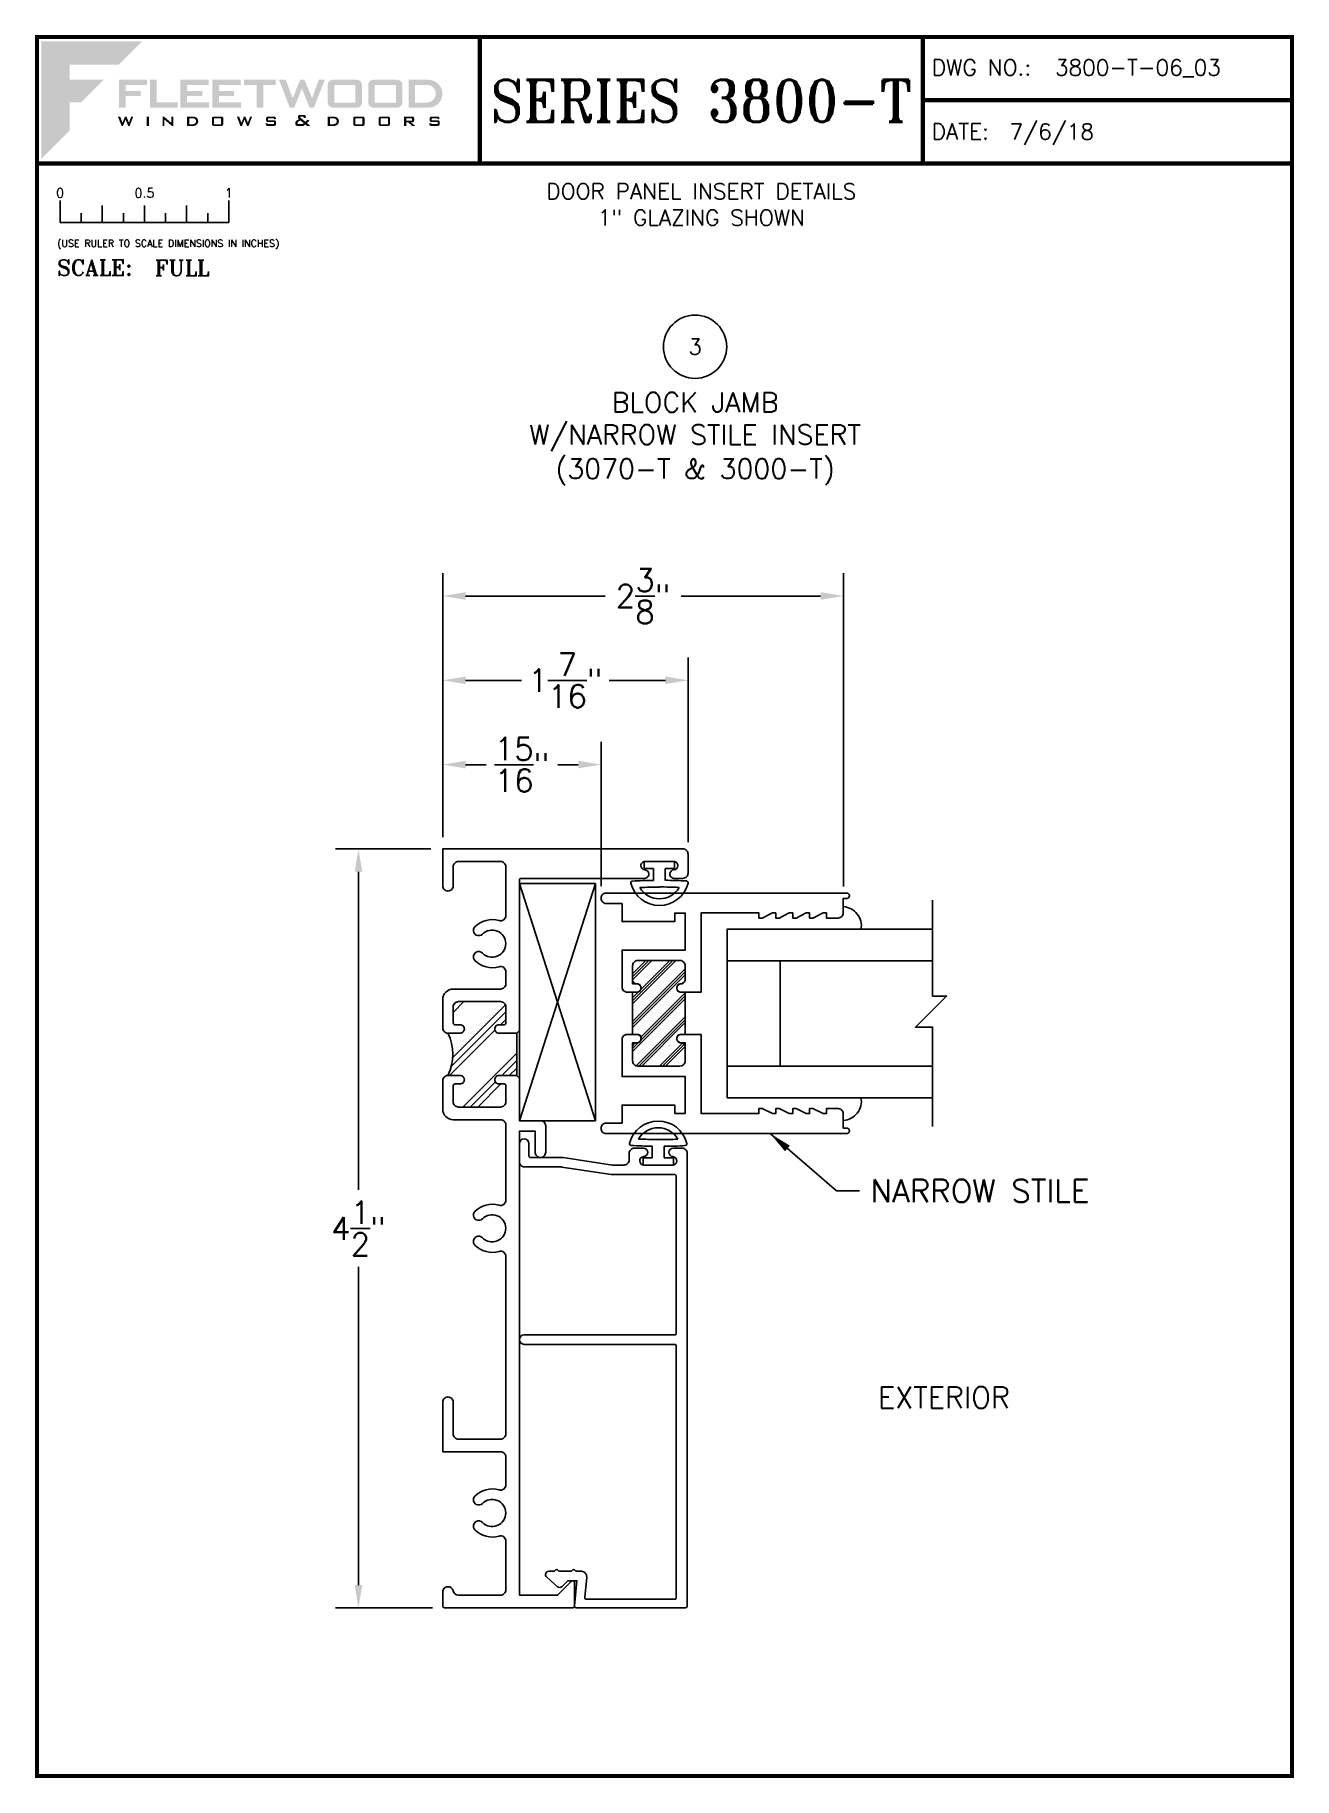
# Paper-space layout 'DETAIL 3' of a CAD drawing. Extents: x 0.3 to 7.8, y 0.1 to 10.4.
# The model-space entities are those that its viewports show. They can reach past a viewport. Long polylines and large blocks are cut down to what shows.
import ezdxf
from ezdxf.enums import TextEntityAlignment as Align

# ---------------------------------------------------------------- set-up
doc = ezdxf.new("R2010")
doc.units = 0
doc.header["$MEASUREMENT"] = 0
doc.layers.get('0').update_dxf_attribs({"linetype": 'CONTINUOUS'})
doc.layers.get('Defpoints').update_dxf_attribs({"linetype": 'CONTINUOUS'})
for name, color, linetype in [('DIM', 7, 'CONTINUOUS'), ('FRAME', 1, 'CONTINUOUS'), ('GEOMETRY', 1, 'CONTINUOUS'), ('GLASS', 7, 'CONTINUOUS'), ('MISC.', 7, 'CONTINUOUS'), ('TEXT', 7, 'CONTINUOUS'), ('VENT', 5, 'CONTINUOUS')]:
    doc.layers.add(name, color=color, linetype=linetype)
doc.layers.add('VP', color=40, linetype='CONTINUOUS', plot=False)
doc.layers.get('VP').off()
doc.styles.add('ROMANS', font='romans')
doc.styles.add('ROMANT', font='romant')
doc.styles.add('SIMPLEX-094', font='simplex.shx', dxfattribs={"height": 0.094})
doc.styles.get("Standard").update_dxf_attribs({"font": 'simplex.shx'})
doc.dimstyles.new('FULL SCALE', dxfattribs={"dimscale": 0.75, "dimtxt": 0.18, "dimasz": 0.18, "dimexe": 0.18, "dimexo": 0.09375, "dimgap": 0.09375, "dimtad": 0, "dimtih": 1, "dimtoh": 1, "dimdec": 4, "dimzin": 0, "dimdsep": 46, "dimlunit": 4, "dimtxsty": 'Standard', "dimcen": 0.09, "dimadec": 0, "dimazin": 0, "dimtfac": 1, "dimtdec": 4, "dimtofl": 0, "dimtmove": 0, "dimatfit": 3, "dimfxl": 0, "dimtolj": 1, "dimtzin": 0, "dimarcsym": 0})

# ---------------------------------------------------------------- blocks, each defined once
blk = doc.blocks.new('sectball')
blk.add_circle((0, 0), 0.125)
blk.add_attdef('NO', text='', height=0.062).set_placement((0, 0), align=Align.MIDDLE_CENTER)
for tag, p in [('LINE1', (0, -0.2588)), ('LINE2', (0, -0.3864)), ('LINE3', (0, -0.5214))]:
    blk.add_attdef(tag, text='', height=0.078).set_placement(p, align=Align.CENTER)
blk = doc.blocks.new('*D53')
at = {"layer": 'Defpoints', "color": 0}
for p in [(5.092, 7.122), (2.718, 5.622), (5.092, 5.328)]:
    blk.add_point(p, dxfattribs=at)
at = {"layer": 'DIM', "color": 0, "lineweight": -2}
for p, q in [((2.718, 5.693), (2.718, 7.257)), ((5.092, 5.399), (5.092, 7.257)), ((2.853, 7.122), (3.68, 7.122)), ((4.957, 7.122), (4.13, 7.122))]:
    blk.add_line(p, q, dxfattribs=at)
at = {"layer": 'DIM', "color": 0}
for points in [[(2.853, 7.145), (2.853, 7.1), (2.718, 7.122)], [(4.957, 7.145), (4.957, 7.1), (5.092, 7.122)]]:
    blk.add_solid(points, dxfattribs=at)
at = {"layer": 'DIM', "color": 0, "insert": (3.905, 7.122), "char_height": 0.135, "attachment_point": 5}
blk.add_mtext('\\A1;2{\\H1.000000x;\\S3/8;}"', dxfattribs=at)
blk = doc.blocks.new('*D54')
at = {"layer": 'Defpoints', "color": 0}
for p in [(4.172, 6.622), (2.718, 5.622), (4.172, 5.591)]:
    blk.add_point(p, dxfattribs=at)
at = {"layer": 'DIM', "color": 0, "lineweight": -2}
for p, q in [((2.718, 5.693), (2.718, 6.757)), ((4.172, 5.662), (4.172, 6.757)), ((2.853, 6.622), (3.185, 6.622)), ((4.037, 6.622), (3.705, 6.622))]:
    blk.add_line(p, q, dxfattribs=at)
at = {"layer": 'DIM', "color": 0}
for points in [[(2.853, 6.645), (2.853, 6.6), (2.718, 6.622)], [(4.037, 6.645), (4.037, 6.6), (4.172, 6.622)]]:
    blk.add_solid(points, dxfattribs=at)
at = {"layer": 'DIM', "color": 0, "insert": (3.445, 6.622), "char_height": 0.135, "attachment_point": 5}
blk.add_mtext('\\A1;1{\\H1.000000x;\\S7/16;}"', dxfattribs=at)
blk = doc.blocks.new('*D88')
at = {"layer": 'Defpoints', "color": 0}
for p in [(3.656, 6.122), (2.718, 5.622), (3.656, 5.33)]:
    blk.add_point(p, dxfattribs=at)
at = {"layer": 'DIM', "color": 0, "lineweight": -2}
for p, q in [((2.718, 5.693), (2.718, 6.257)), ((3.656, 5.401), (3.656, 6.257)), ((2.853, 6.122), (2.975, 6.122)), ((3.521, 6.122), (3.399, 6.122))]:
    blk.add_line(p, q, dxfattribs=at)
at = {"layer": 'DIM', "color": 0}
for points in [[(2.853, 6.145), (2.853, 6.1), (2.718, 6.122)], [(3.521, 6.145), (3.521, 6.1), (3.656, 6.122)]]:
    blk.add_solid(points, dxfattribs=at)
at = {"layer": 'DIM', "color": 0, "insert": (3.187, 6.122), "char_height": 0.135, "attachment_point": 5}
blk.add_mtext('\\A1;{\\H1.000000x;\\S15/16;}"', dxfattribs=at)
blk = doc.blocks.new('*D89')
at = {"layer": 'Defpoints', "color": 0}
for p in [(2.718, 5.622), (2.218, 1.122), (2.728, 1.122)]:
    blk.add_point(p, dxfattribs=at)
at = {"layer": 'DIM', "color": 0, "lineweight": -2}
for p, q in [((2.648, 5.622), (2.083, 5.622)), ((2.218, 5.487), (2.218, 3.6)), ((2.218, 1.257), (2.218, 3.145)), ((2.658, 1.122), (2.083, 1.122))]:
    blk.add_line(p, q, dxfattribs=at)
at = {"layer": 'DIM', "color": 0}
for points in [[(2.196, 5.487), (2.241, 5.487), (2.218, 5.622)], [(2.196, 1.257), (2.241, 1.257), (2.218, 1.122)]]:
    blk.add_solid(points, dxfattribs=at)
at = {"layer": 'DIM', "color": 0, "insert": (2.218, 3.372), "char_height": 0.135, "attachment_point": 5}
blk.add_mtext('\\A1;4{\\H1.000000x;\\S1/2;}"', dxfattribs=at)
blk = doc.blocks.new('Fleetwood_Logo_6-10-15')
h = blk.add_hatch(color=154)
h.dxf.hatch_style = 1
h.paths.add_polyline_path([(0.2526, -0.0017), (0.0019, -0.0017), (0.0019, -0.2942), (0.0725, -0.2236), (0.0725, -0.1535), (0.1007, -0.1535), (0.1567, -0.0976), (0.0725, -0.0976), (0.0725, -0.0596), (0.1946, -0.0596)])
h = blk.add_hatch(color=251)
h.dxf.hatch_style = 1
h.paths.add_polyline_path([(0.2487, -0.1256), (0.2112, -0.1256), (0.2112, -0.1102), (0.2647, -0.1102), (0.2647, -0.0976), (0.1946, -0.0976), (0.1946, -0.1667), (0.2112, -0.1667), (0.2112, -0.1377), (0.2487, -0.1377)])
h = blk.add_hatch(color=251)
h.dxf.hatch_style = 1
h.paths.add_polyline_path([(0.2886, -0.0976), (0.272, -0.0976), (0.272, -0.1667), (0.3401, -0.1667), (0.3401, -0.1535), (0.2886, -0.1535)])
h = blk.add_hatch(color=251)
h.dxf.hatch_style = 1
h.paths.add_polyline_path([(0.4175, -0.0976), (0.3474, -0.0976), (0.3474, -0.1667), (0.4185, -0.1667), (0.4185, -0.1534), (0.364, -0.1534), (0.364, -0.1377), (0.4015, -0.1377), (0.4015, -0.1256), (0.364, -0.1256), (0.364, -0.1102), (0.4175, -0.1102)])
h = blk.add_hatch(color=251)
h.dxf.hatch_style = 1
h.paths.add_polyline_path([(0.4965, -0.0976), (0.4264, -0.0976), (0.4264, -0.1667), (0.4975, -0.1667), (0.4975, -0.1534), (0.443, -0.1534), (0.443, -0.1377), (0.4804, -0.1377), (0.4804, -0.1256), (0.443, -0.1256), (0.443, -0.1102), (0.4965, -0.1102)])
h = blk.add_hatch(color=251)
h.dxf.hatch_style = 1
h.paths.add_polyline_path([(0.5842, -0.0976), (0.5054, -0.0976), (0.5054, -0.1102), (0.5365, -0.1102), (0.5365, -0.1667), (0.5531, -0.1667), (0.5531, -0.1102), (0.5842, -0.1102)])
h = blk.add_hatch(color=251)
h.dxf.hatch_style = 1
h.paths.add_polyline_path([(0.6089, -0.0976), (0.5921, -0.0976), (0.6188, -0.1667), (0.63, -0.1667), (0.6489, -0.1192), (0.6679, -0.1667), (0.6789, -0.1667), (0.7056, -0.0976), (0.6908, -0.0976), (0.6742, -0.1433), (0.6558, -0.0976), (0.6446, -0.0976), (0.6261, -0.1433)])
h = blk.add_hatch(color=251)
h.dxf.hatch_style = 1
h.paths.add_polyline_path([(0.7853, -0.0976), (0.726, -0.0976, 0.414214), (0.7133, -0.1102), (0.7133, -0.154, 0.414214), (0.726, -0.1667), (0.7853, -0.1667, 0.414214), (0.798, -0.154), (0.798, -0.1102, 0.414214)])
h.paths.add_polyline_path([(0.7819, -0.1102), (0.7819, -0.154), (0.7294, -0.154), (0.7294, -0.1102)], flags=16)
h = blk.add_hatch(color=251)
h.dxf.hatch_style = 1
h.paths.add_polyline_path([(0.8856, -0.0976), (0.8262, -0.0976, 0.414214), (0.8136, -0.1102), (0.8136, -0.154, 0.414214), (0.8262, -0.1667), (0.8856, -0.1667, 0.414214), (0.8982, -0.154), (0.8982, -0.1102, 0.414214)])
h.paths.add_polyline_path([(0.8822, -0.1102), (0.8822, -0.154), (0.8296, -0.154), (0.8296, -0.1102)], flags=16)
h = blk.add_hatch(color=251)
h.dxf.hatch_style = 1
h.paths.add_polyline_path([(0.9632, -0.0976), (0.914, -0.0976), (0.914, -0.1667), (0.9632, -0.1667, 1)])
h.paths.add_polyline_path([(0.9301, -0.1102), (0.9593, -0.1102, -1), (0.9593, -0.154), (0.9301, -0.154)], flags=16)
h = blk.add_hatch(color=7)
h.dxf.hatch_style = 1
h.paths.add_polyline_path([(0.2301, -0.1891), (0.2251, -0.1891), (0.2196, -0.2043), (0.2134, -0.1891), (0.2097, -0.1891), (0.2035, -0.2043), (0.1978, -0.1891), (0.1922, -0.1891), (0.2011, -0.2121), (0.2048, -0.2121), (0.2112, -0.1963), (0.2175, -0.2121), (0.2212, -0.2121)])
h = blk.add_hatch(color=7)
h.dxf.hatch_style = 1
h.paths.add_polyline_path([(0.2691, -0.1891), (0.2637, -0.1891), (0.2637, -0.2118), (0.2637, -0.2121), (0.2691, -0.2121)])
h = blk.add_hatch(color=7)
h.dxf.hatch_style = 1
h.paths.add_polyline_path([(0.3077, -0.1964), (0.3259, -0.2121), (0.3298, -0.2121), (0.3298, -0.1891), (0.325, -0.1891), (0.325, -0.2047), (0.3067, -0.1891), (0.3029, -0.1891), (0.3029, -0.2121), (0.3077, -0.2121)])
h = blk.add_hatch(color=7)
h.dxf.hatch_style = 1
h.paths.add_polyline_path([(0.3801, -0.1891), (0.3637, -0.1891), (0.3637, -0.2121), (0.3801, -0.2121, 1)])
h.paths.add_polyline_path([(0.3691, -0.2079), (0.3691, -0.1933), (0.3788, -0.1933, -1), (0.3788, -0.2079)], flags=16)
h = blk.add_hatch(color=7)
h.dxf.hatch_style = 1
h.paths.add_polyline_path([(0.4537, -0.2079), (0.4537, -0.1933, 0.414214), (0.4495, -0.1891), (0.4297, -0.1891, 0.414214), (0.4255, -0.1933), (0.4255, -0.2079, 0.414214), (0.4297, -0.2121), (0.4495, -0.2121, 0.414214)])
h.paths.add_polyline_path([(0.4308, -0.2079), (0.4308, -0.1933), (0.4484, -0.1933), (0.4484, -0.2079)], flags=16)
h = blk.add_hatch(color=7)
h.dxf.hatch_style = 1
h.paths.add_polyline_path([(0.5253, -0.1891), (0.5203, -0.1891), (0.5148, -0.2043), (0.5087, -0.1891), (0.5049, -0.1891), (0.4988, -0.2043), (0.493, -0.1891), (0.4874, -0.1891), (0.4963, -0.2121), (0.5001, -0.2121), (0.5064, -0.1963), (0.5127, -0.2121), (0.5164, -0.2121)])
h = blk.add_hatch(color=7)
h.dxf.hatch_style = 1
h.paths.add_polyline_path([(0.5801, -0.1891), (0.5643, -0.1891, 0.414214), (0.56, -0.1933), (0.56, -0.1981, 0.414214), (0.5643, -0.2024), (0.58, -0.2024), (0.58, -0.2078), (0.5637, -0.2078), (0.5637, -0.2052), (0.5591, -0.2062), (0.5591, -0.2078, 0.414214), (0.5634, -0.2121), (0.5805, -0.2121, 0.414214), (0.5848, -0.2078), (0.5848, -0.2024, 0.414214), (0.5805, -0.1982), (0.5648, -0.1982), (0.5648, -0.193), (0.5798, -0.193), (0.5798, -0.1958), (0.5843, -0.1948), (0.5843, -0.1933, 0.414214)])
h = blk.add_hatch(color=7)
h.dxf.hatch_style = 1
h.paths.add_polyline_path([(0.645, -0.1913, -0.222262), (0.6447, -0.1906), (0.6447, -0.1892), (0.6535, -0.1892), (0.6535, -0.193), (0.6587, -0.1918), (0.6587, -0.189, 0.414214), (0.6544, -0.1847), (0.6437, -0.1847, 0.414214), (0.6394, -0.189), (0.6394, -0.1922, 0.222262), (0.6407, -0.1948), (0.6415, -0.1955), (0.6345, -0.1998, 0.260684), (0.6329, -0.2027), (0.6329, -0.2078, 0.414214), (0.6372, -0.2121), (0.6514, -0.2121, 0.17577), (0.6536, -0.2113), (0.657, -0.2085), (0.6614, -0.2121), (0.6699, -0.2121), (0.6613, -0.2049), (0.6676, -0.1997), (0.6637, -0.1964), (0.6574, -0.2017)])
h.paths.add_polyline_path([(0.6532, -0.2052), (0.6509, -0.2072, -0.17577), (0.6502, -0.2074), (0.6382, -0.2074), (0.6382, -0.2033, -0.260684), (0.6387, -0.2025), (0.6451, -0.1985)], flags=16)
h = blk.add_hatch(color=7)
h.dxf.hatch_style = 1
h.paths.add_polyline_path([(0.7294, -0.1891), (0.713, -0.1891), (0.713, -0.2121), (0.7294, -0.2121, 1)])
h.paths.add_polyline_path([(0.7184, -0.2079), (0.7184, -0.1933), (0.7281, -0.1933, -1), (0.7281, -0.2079)], flags=16)
h = blk.add_hatch(color=7)
h.dxf.hatch_style = 1
h.paths.add_polyline_path([(0.8045, -0.2079), (0.8045, -0.1933, 0.414214), (0.8003, -0.1891), (0.7805, -0.1891, 0.414214), (0.7763, -0.1933), (0.7763, -0.2079, 0.414214), (0.7805, -0.2121), (0.8003, -0.2121, 0.414214)])
h.paths.add_polyline_path([(0.7816, -0.2079), (0.7816, -0.1933), (0.7992, -0.1933), (0.7992, -0.2079)], flags=16)
h = blk.add_hatch(color=7)
h.dxf.hatch_style = 1
h.paths.add_polyline_path([(0.8678, -0.2079), (0.8678, -0.1933, 0.414214), (0.8636, -0.1891), (0.8438, -0.1891, 0.414214), (0.8396, -0.1933), (0.8396, -0.2079, 0.414214), (0.8438, -0.2121), (0.8636, -0.2121, 0.414214)])
h.paths.add_polyline_path([(0.8449, -0.2079), (0.8449, -0.1933), (0.8624, -0.1933), (0.8624, -0.2079)], flags=16)
h = blk.add_hatch(color=7)
h.dxf.hatch_style = 1
h.paths.add_polyline_path([(0.9277, -0.1993), (0.9277, -0.1933, 0.414214), (0.9235, -0.1891), (0.9028, -0.1891), (0.9028, -0.2121), (0.9082, -0.2121), (0.9082, -0.2035), (0.9131, -0.2035), (0.9224, -0.2121), (0.9303, -0.2121), (0.9197, -0.2035), (0.9235, -0.2035, 0.414214)])
h.paths.add_polyline_path([(0.9082, -0.1993), (0.9082, -0.1933), (0.9214, -0.1933, -0.414214), (0.9224, -0.1943), (0.9224, -0.1983, -0.414214), (0.9214, -0.1993)], flags=16)
h = blk.add_hatch(color=7)
h.dxf.hatch_style = 1
h.paths.add_polyline_path([(0.9867, -0.1982), (0.971, -0.1982), (0.971, -0.193), (0.9859, -0.193), (0.9859, -0.1958), (0.9905, -0.1948), (0.9905, -0.1933, 0.414214), (0.9863, -0.1891), (0.9705, -0.1891, 0.414214), (0.9662, -0.1933), (0.9662, -0.1981, 0.414214), (0.9705, -0.2024), (0.9862, -0.2024), (0.9862, -0.2078), (0.9699, -0.2078), (0.9699, -0.2052), (0.9653, -0.2062), (0.9653, -0.2078, 0.414214), (0.9696, -0.2121), (0.9867, -0.2121, 0.414214), (0.991, -0.2078), (0.991, -0.2024, 0.414214)])
blk = doc.blocks.new('A-SIZE_P')
at = {"const_width": 0.025}
blk.add_lwpolyline([(0.313, 0.125), (7.751, 0.125), (7.751, 10.437), (0.313, 10.437)], close=True, dxfattribs=at)
for points in [[(2.938, 10.437), (2.938, 9.687)], [(5.563, 10.437), (5.563, 9.687)], [(5.563, 10.062), (7.751, 10.062)], [(0.313, 9.687), (7.751, 9.687)]]:
    blk.add_lwpolyline(points, dxfattribs=at)
at = {"xscale": 2.387023416083395, "yscale": 2.387023416083395, "zscale": 2.387023416083395}
blk.add_blockref('Fleetwood_Logo_6-10-15', (0.334, 10.416), dxfattribs=at)
for s, style, p in [('DWG NO.:', 'SIMPLEX-094', (5.617, 10.209)), ('DATE:', 'SIMPLEX-094', (5.616, 9.829)), ('SCALE:', 'ROMANT', (0.433, 9.022))]:
    blk.add_text(s, height=0.094, dxfattribs=dict(style=style)).set_placement(p)
for tag, p, style in [('DWG_NO', (6.346, 10.209), 'SIMPLEX-094'), ('DATE', (6.077, 9.829), 'SIMPLEX-094'), ('SCALE', (1.011, 9.02), 'ROMANT')]:
    blk.add_attdef(tag, p, '', height=0.094, dxfattribs=dict(style=style))
for tag, height, style, width, p, p2 in [('DWG_NO_F', 0.094, 'SIMPLEX-094', 1.745692, (6.347, 10.209), (7.683, 10.209)), ('PRODUCT', 0.25, 'ROMANT', 1.390728, (3.001, 9.934), (5.5, 9.934))]:
    blk.add_attdef(tag, text='', height=height, dxfattribs=dict(style=style, width=width)).set_placement(p, p2, align=Align.FIT)
blk = doc.blocks.new('Full')
for p, q in [((0.137, -0.219), (0.137, -0.35)), ((0.262, -0.294), (0.262, -0.35)), ((0.387, -0.249), (0.387, -0.35)), ((0.512, -0.294), (0.512, -0.35)), ((0.637, -0.249), (0.637, -0.35)), ((0.762, -0.294), (0.762, -0.35)), ((0.887, -0.249), (0.887, -0.35)), ((1.012, -0.294), (1.012, -0.35)), ((1.137, -0.219), (1.137, -0.35)), ((0.137, -0.35), (1.137, -0.35))]:
    blk.add_line(p, q)
for s, p in [('0', (0.137, -0.219)), ('0.5', (0.637, -0.219)), ('1', (1.137, -0.219))]:
    blk.add_text(s, height=0.055).set_placement(p, align=Align.BOTTOM_CENTER)
at = {"style": 'ROMANS'}
blk.add_text('(USE RULER TO SCALE DIMENSIONS IN INCHES)', height=0.04115, dxfattribs=at).set_placement((0.12, -0.495))
blk = doc.blocks.new('3073 FIXED STILE')
at = {"linetype": 'Continuous'}
h = blk.add_hatch(dxfattribs=at)
h.set_pattern_fill('PLAST', scale=0.4, angle=-45, style=0)
h.set_pattern_definition([(315, (-24.43819, 6.21396), (0.07071068, 0.07071068), []), (315, (-24.42935, 6.2228), (0.07071068, 0.07071068), []), (315, (-24.42051, 6.23164), (0.07071068, 0.07071068), [])])
edge = h.paths.add_edge_path()
edge.add_line((0, 0.125), (0, -0.125))
edge.add_line((0, -0.125), (-0.027, -0.125))
edge.add_arc((-0.027, -0.15), 0.025, 90, 274.5812)
edge.add_line((-0.025, -0.175), (0, -0.175))
edge.add_line((0, -0.175), (0, -0.282))
edge.add_arc((-0.031, -0.282), 0.031, 270, 360, ccw=False)
edge.add_line((-0.031, -0.313), (-0.281, -0.313))
edge.add_arc((-0.281, -0.282), 0.031, 180, 270, ccw=False)
edge.add_line((-0.312, -0.282), (-0.312, -0.175))
edge.add_line((-0.312, -0.175), (-0.287, -0.175))
edge.add_arc((-0.287, -0.15), 0.025, 270, 445.4188)
edge.add_line((-0.285, -0.125), (-0.312, -0.125))
edge.add_line((-0.312, -0.125), (-0.312, 0.125))
edge.add_line((-0.312, 0.125), (-0.287, 0.125))
edge.add_arc((-0.287, 0.15), 0.025, 270, 445.4188)
edge.add_arc((-0.283, 0.205), 0.0297, 188.9864, 265.4188, ccw=False)
edge.add_line((-0.312, 0.2), (-0.312, 0.282))
edge.add_arc((-0.281, 0.282), 0.031, 90, 180, ccw=False)
edge.add_line((-0.281, 0.313), (-0.031, 0.313))
edge.add_arc((-0.031, 0.282), 0.031, 0, 90, ccw=False)
edge.add_line((0, 0.282), (0, 0.175))
edge.add_line((0, 0.175), (-0.025, 0.175))
edge.add_arc((-0.025, 0.15), 0.025, 90, 269.9954)
edge.add_line((-0.025, 0.125), (0, 0.125))
at = {"color": 7}
blk.add_line((-0.312, 0.125), (-0.312, 0), dxfattribs=at)
for points in [[(-0.312, 0.2, 0.414214), (-0.287, 0.175, -0.414214), (-0.262, 0.15), (-0.262, 0.149, -0.414214), (-0.286, 0.125), (-0.406, 0.125), (-0.406, 0.595), (-0.749, 0.595), (-0.749, 0.565), (-0.769, 0.565), (-0.829, 0.595), (-0.849, 0.595), (-0.849, 0.565), (-0.869, 0.565), (-0.929, 0.595), (-0.949, 0.595), (-0.949, 0.565), (-0.969, 0.565), (-1.029, 0.595), (-1.049, 0.595), (-1.049, 0.565), (-1.069, 0.565), (-1.129, 0.595), (-1.149, 0.595), (-1.149, 0.565), (-1.218, 0.565, -0.414214), (-1.249, 0.596), (-1.249, 0.681), (-1.27, 0.681, -0.414214), (-1.285, 0.696), (-1.285, 0.698, -0.414214), (-1.27, 0.713), (0.151, 0.713), (0.157, 0.713, -0.414214), (0.187, 0.683), (0.187, 0.682, -0.414214), (0.156, 0.651), (0.062, 0.651), (0.062, 0.544), (-0.25, 0.544), (-0.25, 0.594), (-0.312, 0.594), (-0.312, 0.375), (0.062, 0.375), (0.062, 0.156, -0.414214), (0.031, 0.125), (-0.026, 0.125, -0.414214), (-0.05, 0.149), (-0.05, 0.151, -0.414214), (-0.026, 0.175), (-0.025, 0.175, 0.414214), (0, 0.2), (0, 0.282, 0.414214), (-0.031, 0.313), (-0.281, 0.313, 0.414214), (-0.312, 0.282)], [(-1.285, -0.696, -0.414214), (-1.27, -0.681), (-1.249, -0.681), (-1.249, -0.596, -0.414214), (-1.218, -0.565), (-1.149, -0.565), (-1.149, -0.595), (-1.129, -0.595), (-1.069, -0.565), (-1.049, -0.565), (-1.049, -0.595), (-1.029, -0.595), (-0.969, -0.565), (-0.949, -0.565), (-0.949, -0.595), (-0.929, -0.595), (-0.869, -0.565), (-0.849, -0.565), (-0.849, -0.595), (-0.829, -0.595), (-0.769, -0.565), (-0.749, -0.565), (-0.749, -0.595), (-0.406, -0.595), (-0.406, -0.125), (-0.286, -0.125, -0.414214), (-0.262, -0.149), (-0.262, -0.15, -0.414214), (-0.287, -0.175, 0.414214), (-0.312, -0.2), (-0.312, -0.282, 0.414214), (-0.281, -0.313), (-0.031, -0.313, 0.414214), (0, -0.282), (0, -0.2, 0.414214), (-0.025, -0.175), (-0.026, -0.175, -0.414214), (-0.05, -0.151), (-0.05, -0.149, -0.414214), (-0.026, -0.125), (0.031, -0.125, -0.414214), (0.062, -0.156), (0.062, -0.375), (-0.312, -0.375), (-0.312, -0.594), (-0.25, -0.594), (-0.25, -0.544), (0.062, -0.544), (0.062, -0.651), (0.156, -0.651, -0.414214), (0.187, -0.682), (0.187, -0.683, -0.414214), (0.157, -0.713), (0.151, -0.713), (-1.27, -0.713, -0.414214), (-1.285, -0.698)]]:
    blk.add_lwpolyline(points, format="xyb", close=True)
blk.add_lwpolyline([(0, 0.125), (0, -0.125), (-0.027, -0.125, 1.0408), (-0.025, -0.175), (0, -0.175), (0, -0.282, -0.414214), (-0.031, -0.313), (-0.281, -0.313, -0.414214), (-0.312, -0.282), (-0.312, -0.175), (-0.287, -0.175, 0.9608), (-0.285, -0.125), (-0.312, -0.125), (-0.312, 0.125), (-0.287, 0.125, 0.9608), (-0.285, 0.175, -0.346439), (-0.312, 0.2), (-0.312, 0.282, -0.414214), (-0.281, 0.313), (-0.031, 0.313, -0.414214), (0, 0.282), (0, 0.175), (-0.025, 0.175, 0.99996), (-0.025, 0.125)], format="xyb", close=True, dxfattribs=at)
blk = doc.blocks.new('25031')
at = {"layer": 'GEOMETRY', "color": 5}
for p, q in [((-0.035, 0.112), (-0.035, 0.042)), ((0.035, 0.042), (0.035, 0.112)), ((-0.035, 0.042), (-0.09, 0.042)), ((-0.09, 0.042), (-0.09, 0)), ((-0.09, 0), (0.09, 0)), ((0.09, 0.042), (0.035, 0.042)), ((0.09, 0), (0.09, 0.042))]:
    blk.add_line(p, q, dxfattribs=at)
for centre, radius, start, end in [((0, 0.086), 0.175, 14.1622, 165.8685), ((0, 0.086), 0.135, 30.4808, 149.5259), ((-0.16, 0.126), 0.01, 165.8685, 267.1063), ((0, 3.29), 3.179, 267.1063, 269.3654), ((0, 3.29), 3.139, 267.8759, 269.9963), ((0.005, 3.056), 2.904, 269.9005, 272.1922), ((0.005, 3.056), 2.944, 270.5829, 273.0223), ((0.16, 0.126), 0.01, 273.0223, 14.1622)]:
    blk.add_arc(centre, radius, start, end, dxfattribs=at)
blk = doc.blocks.new('3809 BLOCK FRAME')
h = blk.add_hatch()
h.set_pattern_fill('PLAST', color=256, angle=45, style=0)
h.set_pattern_definition([(45, (-4.25098, -6.643), (-0.176777, 0.176777), []), (45, (-4.27308, -6.6209), (-0.176777, 0.176777), []), (45, (-4.29517, -6.5988), (-0.176777, 0.176777), [])])
edge = h.paths.add_edge_path()
edge.add_arc((-0.937, 0.093), 0.031, 270, 360, ccw=False)
edge.add_line((-0.937, 0.062), (-1.033, 0.062))
edge.add_arc((-1.033, 0.072), 0.01, 180, 270, ccw=False)
edge.add_line((-1.043, 0.072), (-1.043, 0.103))
edge.add_arc((-1.068, 0.103), 0.025, 360, 450)
edge.add_arc((-1.068, 0.103), 0.025, 90, 180)
edge.add_line((-1.093, 0.103), (-1.093, 0.031))
edge.add_arc((-1.218, -0.221), 0.281, 63.5092, 116.4908)
edge.add_line((-1.344, 0.031), (-1.344, 0.103))
edge.add_arc((-1.369, 0.103), 0.025, 0, 90)
edge.add_arc((-1.369, 0.103), 0.025, 90, 180)
edge.add_line((-1.394, 0.103), (-1.394, 0.072))
edge.add_arc((-1.404, 0.072), 0.01, 270, 360, ccw=False)
edge.add_line((-1.404, 0.062), (-1.5, 0.062))
edge.add_arc((-1.5, 0.093), 0.031, 180, 270, ccw=False)
edge.add_line((-1.531, 0.093), (-1.531, 0.343))
edge.add_arc((-1.5, 0.343), 0.031, 90, 180, ccw=False)
edge.add_line((-1.5, 0.374), (-1.404, 0.374))
edge.add_arc((-1.404, 0.364), 0.01, 0, 90, ccw=False)
edge.add_line((-1.394, 0.364), (-1.394, 0.333))
edge.add_arc((-1.369, 0.333), 0.025, 180, 270)
edge.add_arc((-1.369, 0.333), 0.025, 270, 360)
edge.add_line((-1.344, 0.333), (-1.344, 0.439))
edge.add_line((-1.344, 0.439), (-1.093, 0.439))
edge.add_line((-1.093, 0.439), (-1.093, 0.333))
edge.add_arc((-1.068, 0.333), 0.025, 180, 270)
edge.add_arc((-1.068, 0.333), 0.025, 270, 360)
edge.add_line((-1.043, 0.333), (-1.043, 0.364))
edge.add_arc((-1.033, 0.364), 0.01, 90, 180, ccw=False)
edge.add_line((-1.033, 0.374), (-0.937, 0.374))
edge.add_arc((-0.937, 0.343), 0.031, 0, 90, ccw=False)
edge.add_line((-0.906, 0.343), (-0.906, 0.093))
blk.add_line((-1.093, 0.439), (-1.344, 0.439))
for points in [[(-1.093, 0.439), (-1.093, 0.333, 0.414214), (-1.068, 0.308, 0.414214), (-1.043, 0.333), (-1.043, 0.364, -0.414214), (-1.033, 0.374), (-0.937, 0.374, -0.414214), (-0.906, 0.343), (-0.906, 0.093, -0.414214), (-0.937, 0.062), (-1.033, 0.062, -0.414214), (-1.043, 0.072), (-1.043, 0.103, 0.414214), (-1.068, 0.128), (-1.068, 0.128, 0.414214), (-1.093, 0.103), (-1.093, 0.031, 0.414214), (-1.062, 0), (-0.893, 0, 0.414214), (-0.831, 0.062), (-0.831, 0.343, -0.414214), (-0.8, 0.374), (-0.729, 0.374, -0.5024), (-0.699, 0.334, 0.280293), (-0.661, 0.19, 0.498955), (-0.613, 0.198), (-0.613, 0.198, 0.334263), (-0.618, 0.235, -2.470836), (-0.506, 0.235, 0.334263), (-0.511, 0.198, 0.498955), (-0.463, 0.19, 0.280293), (-0.425, 0.334, -0.5024), (-0.395, 0.374), (-0.106, 0.374, -0.414214), (-0.075, 0.343), (-0.075, 0.093, -0.414214), (-0.106, 0.062), (-0.219, 0.062, 0.414214), (-0.25, 0.031, 0.414214), (-0.219, 0), (0, 0), (0, 1.423, 0.414214), (-0.031, 1.454), (-0.144, 1.454, 0.414214), (-0.175, 1.423), (-0.175, 1.371, 0.414214), (-0.15, 1.346), (-0.15, 1.346, 0.399638), (-0.125, 1.37, -0.399638), (-0.1, 1.394), (-0.1, 1.394, -0.414214), (-0.075, 1.369), (-0.075, 1.199, -0.414214), (-0.1, 1.174), (-0.1, 1.174, -0.399638), (-0.125, 1.198, 0.399638), (-0.15, 1.221, 0.414214), (-0.175, 1.196), (-0.175, 0.464, -0.414214), (-0.185, 0.454), (-1.078, 0.454), (-1.093, 0.439)], [(-1.344, 0.439), (-1.344, 0.439), (-1.359, 0.454), (-1.612, 0.454), (-1.612, 0.579, 0.414214), (-1.643, 0.61), (-1.799, 0.61, 0.414214), (-1.83, 0.579, 0.414214), (-1.799, 0.548), (-1.674, 0.548), (-1.674, 0.454), (-4.425, 0.454), (-4.425, 0.678, -0.198912), (-4.422, 0.685), (-4.343, 0.764, 0.668179), (-4.35, 0.781), (-4.49, 0.781, 0.414214), (-4.5, 0.771), (-4.5, 0.01, 0.414214), (-4.49, 0), (-4.406, 0, 0.414214), (-4.375, 0.031, 0.358249), (-4.4, 0.061, -0.358249), (-4.425, 0.092), (-4.425, 0.343, -0.414214), (-4.394, 0.374), (-4.105, 0.374, -0.5024), (-4.075, 0.334, 0.280293), (-4.037, 0.19, 0.498955), (-3.989, 0.198, 0.334263), (-3.994, 0.235, -2.470836), (-3.882, 0.235, 0.334263), (-3.887, 0.198, 0.498955), (-3.839, 0.19, 0.280293), (-3.801, 0.334, -0.5024), (-3.771, 0.374), (-3.606, 0.374, -0.414214), (-3.575, 0.343), (-3.575, 0), (-3.281, 0, 0.414214), (-3.25, 0.031, 0.414214), (-3.281, 0.062), (-3.469, 0.062, -0.414214), (-3.5, 0.093), (-3.5, 0.343, -0.414214), (-3.469, 0.374), (-2.417, 0.374, -0.5024), (-2.387, 0.334, 0.280293), (-2.349, 0.19, 0.498955), (-2.301, 0.198, 0.334263), (-2.306, 0.235, -2.470836), (-2.194, 0.235, 0.334263), (-2.199, 0.198, 0.498955), (-2.151, 0.19, 0.280293), (-2.113, 0.334, -0.5024), (-2.083, 0.374), (-1.637, 0.374, -0.414214), (-1.606, 0.343), (-1.606, 0.062, 0.414214), (-1.544, 0), (-1.375, 0, 0.414214), (-1.344, 0.031), (-1.344, 0.103, 0.414214), (-1.369, 0.128, 0.414214), (-1.394, 0.103), (-1.394, 0.072, -0.414214), (-1.404, 0.062), (-1.5, 0.062, -0.414214), (-1.531, 0.093), (-1.531, 0.343, -0.414214), (-1.5, 0.374), (-1.404, 0.374, -0.414214), (-1.394, 0.364), (-1.394, 0.333, 0.414214), (-1.369, 0.308, 0.414214), (-1.344, 0.333), (-1.344, 0.439)]]:
    blk.add_lwpolyline(points, format="xyb")
blk.add_arc((-1.218, -0.221), 0.281, 63.5092, 116.4908)

msp = doc.modelspace()

# ---------------------------------------------------------------- linework, layer by layer
at = {"color": 7}
for p, q in [((9.471, 7.118), (8.254, 7.118)), ((8.567, 7.118), (8.567, 6.806)), ((8.567, 6.493), (8.567, 6.806)), ((9.471, 6.493), (8.254, 6.493))]:
    msp.add_line(p, q, dxfattribs=at)
msp.add_lwpolyline([(9.471, 7.306), (8.254, 7.306), (8.254, 6.806), (8.254, 6.306), (9.471, 6.306)], dxfattribs=at)
for centre, start, end in [((8.933, 7.324), 350.759, 85.3773), ((8.933, 6.287), 274.6227, 9.241)]:
    msp.add_arc(centre, 0.116, start, end)
at = {"layer": 'FRAME'}
msp.add_lwpolyline([(7.942, 3.332), (7.42, 3.332, -0.440011), (7.41, 3.343), (7.421, 3.464, 0.440011), (7.39, 3.498), (7.361, 3.498, -0.267949), (7.352, 3.503, 0.57735), (7.335, 3.503, -0.267949), (7.326, 3.498), (7.261, 3.498, -0.267949), (7.252, 3.503, 0.57735), (7.235, 3.503, -0.267949), (7.226, 3.498), (7.197, 3.498, 0.691708), (7.184, 3.463), (7.248, 3.407, 0.395486), (7.275, 3.408), (7.309, 3.442), (7.363, 3.442), (7.349, 3.293, 0.440011), (7.359, 3.282), (8.007, 3.282, 0.414214), (8.017, 3.292), (8.017, 5.976, 0.414214), (7.986, 6.007), (7.933, 6.007, 0.975), (7.932, 5.957, -0.975), (7.93, 5.907), (7.76, 5.907, -0.975), (7.759, 5.957, 0.975), (7.758, 6.007), (7.704, 6.007, 0.414214), (7.673, 5.976), (7.673, 5.938, -0.414214), (7.642, 5.907), (7.579, 5.907, -0.035412), (7.575, 5.907), (7.281, 5.951, 0.035412), (7.268, 5.952), (7.088, 5.952, -0.414214), (7.078, 5.962), (7.078, 6.034, 1), (7.022, 6.034), (7.022, 5.927, 0.414214), (7.053, 5.896), (7.268, 5.896, -0.035412), (7.273, 5.895), (7.567, 5.852, 0.035412), (7.579, 5.851), (7.942, 5.851, -0.414214), (7.952, 5.841), (7.952, 4.91, -0.414214), (7.942, 4.9), (7.05, 4.9, 1), (7.05, 4.844), (7.942, 4.844, -0.414214), (7.952, 4.834), (7.952, 3.342, -0.414214)], format="xyb", close=True, dxfattribs=at)
at = {"layer": 'GLASS'}
for p, q in [((7.022, 6.169), (7.022, 7.577)), ((7.022, 7.577), (7.474, 6.169)), ((7.022, 6.169), (7.474, 7.577)), ((7.022, 7.577), (7.474, 7.577)), ((7.474, 6.169), (7.022, 6.169))]:
    msp.add_line(p, q, dxfattribs=at)
at = {"layer": 'MISC.'}
msp.add_lwpolyline([(9.471, 6.136), (9.471, 6.725), (9.369, 6.725), (9.554, 6.909), (9.471, 6.909), (9.471, 7.477)], dxfattribs=at)
at = {"layer": 'TEXT'}
msp.add_line((7.474, 7.577), (7.474, 6.169), dxfattribs=at)

# ---------------------------------------------------------------- block references
at = {"layer": 'FRAME', "xscale": -1, "rotation": 270}
msp.add_blockref('3809 BLOCK FRAME', (6.568, 7.782), dxfattribs=at)
at = {"layer": 'TEXT', "rotation": 180}
msp.add_blockref('25031', (7.852, 7.707), dxfattribs=at)
at = {"layer": 'TEXT', "xscale": -1}
msp.add_blockref('25031', (7.845, 5.907), dxfattribs=at)
at = {"layer": 'VENT', "xscale": -1}
msp.add_blockref('3073 FIXED STILE', (7.693, 6.807), dxfattribs=at)

psp = doc.layouts.new('DETAIL 3')

# ---------------------------------------------------------------- block references
at = {"layer": 'DIM'}
ref = psp.add_blockref('A-SIZE_P', (0, 0), dxfattribs=at)
ref.add_attrib('DATE', '7/6/18', (6.077412, 9.828844), dxfattribs={"layer": '0', "height": 0.094, "style": 'SIMPLEX-094'})
ref.add_attrib('SCALE', 'FULL', (1.011009, 9.020349), dxfattribs={"layer": '0', "height": 0.094, "style": 'ROMANT'})
ref.add_attrib('PRODUCT', 'SERIES 3800-T', dxfattribs={"layer": '0', "height": 0.25, "style": 'ROMANT', "width": 0.807692}).set_placement((3.0005, 9.933516), (5.5005, 9.933516), align=Align.FIT)
ref.add_attrib('DWG_NO', '3800-T-06_03', (6.346342, 10.208791), dxfattribs={"layer": '0', "height": 0.094, "style": 'SIMPLEX-094'})
psp.add_blockref('Full', (0.313, 9.687), dxfattribs=at)
at = {"layer": 'TEXT', "xscale": 1.5, "yscale": 1.5, "zscale": 1.5}
psp.add_blockref('sectball', (4.213151, 8.600126), dxfattribs=at).add_auto_attribs({'NO': '3', 'LINE1': 'BLOCK JAMB', 'LINE2': 'W/NARROW STILE INSERT', 'LINE3': '(3070-T & 3000-T)'})

# ---------------------------------------------------------------- texts
at = {"layer": 'DIM', "insert": (5.254331, 3.661833), "char_height": 0.135, "attachment_point": 1}
psp.add_mtext('NARROW STILE', dxfattribs=at)
at = {"layer": 'TEXT'}
psp.add_text('EXTERIOR', height=0.125, dxfattribs=at).set_placement((5.688462, 2.369749), align=Align.MIDDLE_CENTER)
at = {"layer": 'TEXT', "insert": (4.2505, 9.443671), "char_height": 0.094, "width": 2.625, "attachment_point": 5}
psp.add_mtext('DOOR PANEL INSERT DETAILS\\P1" GLAZING SHOWN', dxfattribs=at)

# ---------------------------------------------------------------- dimensions: what is measured, and where the dimension line sits
at = {"layer": 'DIM'}
for base, p2, picture, middle in [((5.091661, 7.122436), (5.091661, 5.328436), '*D53', (3.904911, 7.122436)), ((4.172161, 6.622436), (4.172161, 5.591436), '*D54', (3.445161, 6.622436)), ((3.655661, 6.122436), (3.655661, 5.330436), '*D88', (3.186911, 6.122436))]:
    dim = psp.add_linear_dim(base=base, p1=(2.718161, 5.622436), p2=p2, dimstyle='FULL SCALE', override={"dimlfac": -1}, dxfattribs=at)
    dim.commit()
    dim.dimension.update_dxf_attribs({"geometry": picture, "text_midpoint": middle})
dim = psp.add_linear_dim(base=(2.218161, 1.122436), p1=(2.718161, 5.622436), p2=(2.728161, 1.122436), angle=90, dimstyle='FULL SCALE', override={"dimlfac": -1}, dxfattribs=at)
dim.commit()
dim.dimension.update_dxf_attribs({"geometry": '*D89', "text_midpoint": (2.218161, 3.372436)})

# ---------------------------------------------------------------- leaders
at = {"layer": 'DIM', "annotation_type": 0, "has_hookline": 1, "hookline_direction": 0, "text_width": 1.459286}
psp.add_leader([(4.65859, 3.934436), (5.051831, 3.594333), (5.186831, 3.594333)], dimstyle='FULL SCALE', override={"dimgap": 0.09, "dimtad": 0}, dxfattribs=at)

# ---------------------------------------------------------------- viewports
at = {"layer": 'VP'}
psp.add_viewport(center=(4.162013, 3.384061), size=(3.531873, 4.9161499), view_center_point=(8.012272, 5.543277), view_height=4.9161502, dxfattribs=at)

doc.saveas('drawing.dxf')
